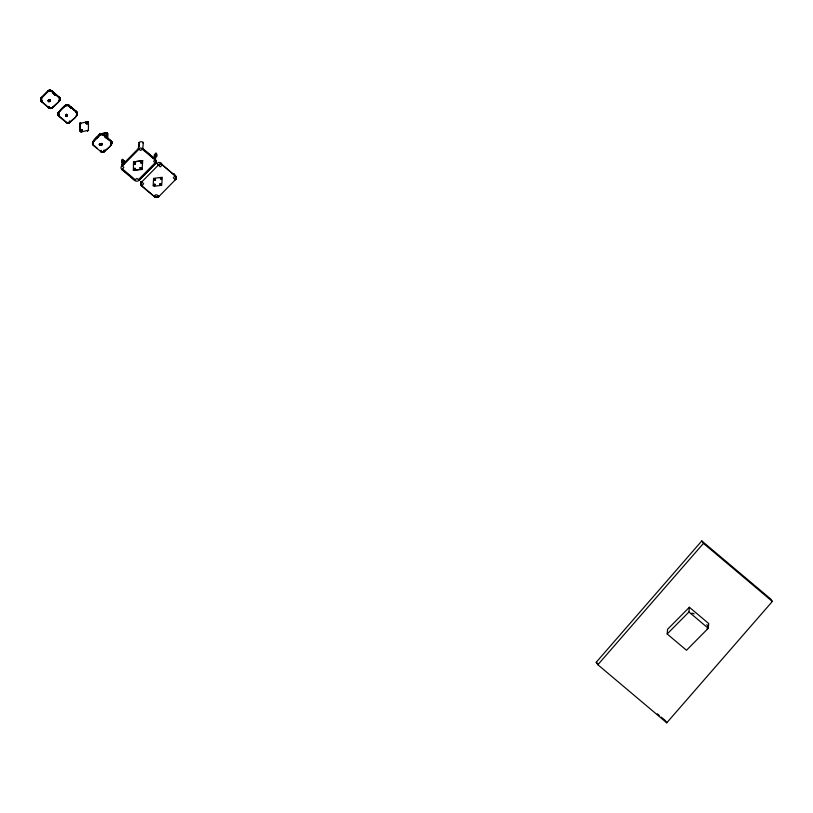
<?xml version="1.0" encoding="UTF-8"?>
<svg xmlns="http://www.w3.org/2000/svg" width="813" height="813" viewBox="0 0 813 813"><rect width="100%" height="100%" fill="white"/><g stroke="black" fill="none" stroke-linecap="round" stroke-linejoin="round"><path stroke-width="1.22" d="M99.511 144.927C104.023 144.684 100.761 142.631 100.263 144.145C99.532 145.547 102.011 145.71 101.991 144.358C102.357 143.24 100.456 146.828 101.869 144.47C101.747 143.545 102.651 144.338 99.176 144.247M106.249 132.824L99.633 134.267L98.698 135.151L99.44 134.125L106.056 132.682L107.743 133.566L105.934 132.702L107.59 133.749L106.605 132.814M140.324 168.586L140.07 167.976C143.464 166.98 138.769 170.069 141.574 168.616M161.137 185.151L159.968 185.049L161.248 185.344L161.238 184.185L161.228 185.242M133.373 170.324L133.525 161.919L142.692 160.639L142.112 169.48L133.373 170.324L138.83 169.5M153.19 185.577L153.596 178.362L162.275 177.295L161.696 185.323L154.013 186.279L153.21 185.771M66.32 122.092C65.192 122.397 68.394 123.657 69.42 122.712C71.239 119.796 79.837 116.137 76.229 111.818L69.186 105.893L67.083 105.243L65.06 106.036L58.719 112.428L57.926 114.47L58.953 116.462L66.737 122.804L68.617 122.987L70.243 122.133L68.16 123.017L65.955 122.296M80.07 130.995L79.816 123.342L87.855 121.818L88.454 122.946L88.404 130.334L81.402 131.828L79.928 130.415L80.589 131.635L82.022 131.808L80.07 130.995L81.209 131.889M101.137 151.858C99.389 150.09 102.296 153.332 103.861 151.848C105.954 149.186 114.338 145.232 110.781 140.944L103.739 135.009L101.635 134.358L99.613 135.151L93.271 141.543L92.479 143.596L93.505 145.578L101.29 151.929L103.17 152.102L104.796 151.259L102.712 152.143L100.507 151.421M54.959 95.101C53.312 91.412 55.152 94.593 55.579 94.745M54.938 95.06L54.725 93.393L55.071 94.349M81.971 129.745C82.398 130.913 80.426 131.676 81.209 129.734M106.899 138.251L106.899 138.047M54.796 94.176L53.201 92.397L55.081 94.481M105.243 136.269L105.741 137.021L104.379 136.086L106.351 136.797L107.468 138.556L106.818 138.586M49.766 100.009L48.394 100.202C51.686 98.729 45.924 102.723 49.359 99.908C51.087 100.345 49.085 102.448 49.949 100.151C49.491 100.314 50.691 101.33 49.674 100.019C47.306 99.989 51.554 100.111 48.658 100.263C48.282 103.261 51.798 99.664 49.41 100.477L50.111 100.406L49.359 100.406M65.609 115.69C67.743 112.601 67.174 118.129 67.052 114.552C68.892 116.066 64.501 116.279 66.219 116.137C68.475 116.289 66.056 113.21 67.438 115.151C66.93 113.861 67.194 117.265 67.357 114.968C66.991 113.779 64.837 115.131 65.823 116.025C68.759 115.375 66.026 113.881 67.438 115.07M99.41 144.501C101.188 142.123 103.485 145.314 100.273 145.019C99.542 143.749 101.899 143.088 101.971 144.247M106.269 136.716L106.838 137.743L106.117 136.574L104.471 136.096L106.269 136.716L106.412 137.773M97.194 138.332L97.55 137.631L97.174 138.525M59.44 100.568C58.922 101.971 61.138 98.759 58.953 97.265L51.768 91.229L49.461 90.71L47.784 91.473L41.443 97.865L40.67 100.07L41.768 101.92L40.823 100.263L41.239 98.454L47.886 91.696L49.542 90.965L51.656 91.463L58.831 97.489C62.52 101.249 54.146 104.653 53.008 107.092L51.504 108.383L49.085 108.027L41.676 101.899L40.711 99.593L41.27 97.631L47.825 90.985L49.502 90.223L51.361 90.497L59.451 97.265L60.02 98.922L59.4 101.046L52.713 107.712L50.884 108.454L48.719 107.824L42.581 102.143M58.272 115.07C60.101 118.18 56.798 113.962 58.363 112.458C60.965 110.527 64.745 102.377 69.359 105.517L76.27 111.34C80.162 115.456 71.605 120.192 69.989 122.265M49.38 99.958L48.353 101.015L48.821 100.07L49.623 99.938L48.211 100.375L49.939 100.243M67.357 115.263L66.686 115.04L67.306 114.989M101.219 145.283C100.863 145.08 103.342 143.677 100.345 145.121C102.956 142.509 100.446 143.21 100.162 144.816M101.879 144.623L99.491 145.1M55.101 94.684C53.384 91.198 53.516 93.81 53.678 92.53M104.664 151.279C106.3 149.257 114.684 144.521 110.822 140.456L103.424 134.856L106.869 137.834L105.853 137.011M107.763 138.749L107.905 134.003L106.635 132.793M106.076 137.468C106.91 135.984 106.3 139.114 105.751 136.513C107.57 138.566 106.554 136.828 104.989 136.797L106.107 136.614L106.655 137.793M50.833 90.802L49.502 90.223L49.38 90.985L48.993 90.334L49.044 91.056L49.166 90.284L51.158 90.914M58.14 114.775C58.465 110.121 64.339 106.493 67.814 104.806L77.225 112.844L76.513 112.773L77.276 113.159L76.331 115.883L76.503 115.375M97.001 148.007L93.546 145.1C89.969 143.545 96.605 135.771 99.532 134.785C104.389 131.371 106.086 139.745 110.659 141.167C112.794 141.777 110.334 146.706 111.452 143.982L110.853 143.251L111.168 144.368M67.306 115.487L66.788 115.548C66.9 116.198 66.981 116.168 65.985 116.066C65.711 115.842 68.78 115.476 66.788 115.456M106.31 137.265C106.178 138.18 106.676 136.31 106.086 137.783C107.936 137.671 102.875 135.182 105.761 136.34M135.304 162.651C135.995 165.893 132.783 161.502 135.212 162.671M140.812 183.474C141.604 180.395 140.293 186.268 140.923 182.945M54.603 94.349L55.05 94.704M82.418 130.07C80.822 131.239 83.566 128.84 80.894 129.917M87.702 122.844C85.772 123.261 88.536 122.326 86.422 123.485C86.036 120.659 89.43 124.277 86.524 123.617M49.471 101.158L50.071 100.954L49.512 100.985C51.747 99.288 47.804 103.647 48.597 100.284C47.469 100.812 50.914 99.42 48.465 100.162L49.664 100.04M66.564 116.117C66.016 116.066 67.093 116.381 65.731 115.893C66.249 112.987 67.936 115.121 65.741 114.724L66.646 114.481M71.473 107.387L70.274 106.93L71.839 107.733M80.009 123.505C80.477 121.493 79.227 128.606 80.426 130.934M141.249 168.84L141.594 168.454L140.476 168.738M47.906 91.371L48.526 91.097L47.784 91.473M65.182 105.924L66.107 104.948L65.701 105.873L65.65 105.162L68.485 105.781L68.942 105.223L68.932 106.025L68.485 104.989M99.918 134.46L100.355 134.775L99.653 134.673C99.034 136.127 101.564 134.419 99.918 134.46C99.156 137.011 89.491 143.545 93.424 144.988M54.979 94.369L54.898 94.989L54.004 92.834L54.888 94.704M81.473 131.096L82.459 130.324M79.898 124.064L80.111 123.342M140.629 183.138L140.629 183.128A3.1 3.008 -34.2 0 1 141.381 181.39L141.452 181.492A3.282 3.018 5.3 0 0 140.629 183.138L140.842 183.352A3.049 2.957 -34.2 0 0 141.045 184.287M97.296 137.814L97.824 137.641M141.543 162.61C140.781 160.202 140.639 164.49 141.584 162.244M155.1 185.222L154.988 184.338L154.937 185.486L154.206 184.988L154.887 184.785L154.988 185.445M155.151 184.734L154.257 184.815L154.927 184.307M66.564 114.491L65.599 115.619M99.46 145.192C103.586 144.308 100.822 145.679 100.345 145.06C100.04 142.173 103.769 144.501 99.308 144.368M134.48 162.458L133.993 162.996L135.11 162.498M154.785 178.921C151.391 180.212 157.6 181.319 154.917 178.85M40.741 99.745L40.894 100.578L40.823 98.485M40.67 100.07L41.006 98.038M40.996 100.507L41.138 101.168L40.863 100.212M40.823 98.81L41.178 97.763L41.91 97.784L41.178 97.763M41.046 98.383L42.093 97.56L41.493 97.377L41.544 98.078M41.219 101.412L42.052 100.385L41.646 101.808L41.168 100.792L41.798 100.04M47.703 91.107L48.414 91.188L47.825 90.985L47.764 91.808M48.038 91.269L48.374 90.599M47.825 90.985L48.424 91.31L48.526 90.517M48.831 90.385L48.729 91.168L48.993 90.334M49.115 90.771L49.502 90.223M49.329 90.253L49.542 90.965L49.674 90.202M49.634 90.69L49.918 90.599M49.806 90.68L50.02 90.192M49.979 90.68L50.193 90.202M50.152 90.68L50.365 90.213M48.943 107.936L49.298 106.503L48.719 107.824L50.132 108.434L52.144 108.149L53.008 107.092M50.538 90.243L50.325 90.7M49.085 108.027L48.628 107.235M49.156 108.099L49.044 107.529M49.308 108.18L51.991 108.22M50.995 90.853L50.873 90.314M51.666 90.66L51.514 91.371L51.514 90.578M51.91 91.33L51.321 90.985M51.473 91.076L51.951 90.843L51.92 91.666M51.676 108.342L51.88 107.804M52.459 107.916L52.886 107.204M52.591 107.814L52.764 107.306M59.349 97.133L58.81 97.316L59.451 97.265L59.288 97.967L59.349 97.133L58.617 97.093L59.786 97.824L59.776 99.928M59.786 97.824L58.617 97.093L59.115 96.889M58.353 115.212L58.495 115.863L58.211 112.743L58.963 112.702L58.78 113.383M59.339 100.69L59.4 101.046M58.231 115.558L58.089 114.623M58.241 113.078L59.186 112.336L58.546 112.184L58.099 113.373L58.099 115.263M59.857 98.617L59.634 97.54L58.973 97.55L59.552 97.397M59.268 101.076L59.623 100.294M58.77 111.94L58.404 112.804M59.451 100.812L59.949 98.282M58.536 115.487L59.237 114.836L58.8 116.249L59.146 114.714M65.65 105.162L66.158 105.67L66.605 104.816L66.656 105.548L66.778 104.786L67.164 105.497L67.469 104.755L67.499 105.517L67.296 104.755M67.601 105.263L67.814 104.806M67.774 105.284L67.642 104.775M68.272 105.416L68.15 104.877L68.007 105.609L68.942 105.223M66.981 122.865L69.156 122.793M69.196 106.229L69.044 105.792M69.461 122.651L70.04 121.869M69.603 122.57L69.4 121.137L69.857 122.458M70.121 122.245L70.284 121.645M76.9 114.857C76.707 117.001 77.296 112.519 76.392 111.452L73.19 109.379M76.392 111.452L75.894 111.655L76.778 112.438L75.782 111.554L76.27 111.34L76.107 112.052M76.615 115.253L76.676 115.609M76.351 111.93L77.083 113.027L76.087 111.869L76.625 111.696M77.276 113.159L76.554 113.19L77.286 113.647L76.381 112.367L77.062 112.387L76.32 112.235L76.91 112.092M92.652 144.379L93.363 143.058C91.513 143.972 93.637 146.076 92.763 141.858L93.922 141.249M92.702 142.011L93.454 141.96L92.652 142.163L93.414 142.092L92.601 142.316L93.373 142.224L92.57 142.468L93.353 142.366L92.631 143.322L92.916 141.574L93.739 141.462L93.099 141.31M93.048 145.1L92.906 144.338M99.521 135.761L99.572 134.673L99.593 135.486M100.009 134.856L100.599 134.612L99.735 135.049M100.151 134.765L100.345 134.206C106.056 133.789 101.229 135.812 100.66 134.074L101.442 134.318L100.619 134.552M100.304 134.684L100.863 134.48L100.202 134.277M101.158 133.932L101.371 134.643L101.503 133.881L102.54 133.952L102.397 134.694L102.367 133.921M101.462 134.369L101.747 134.287M101.635 134.358L101.849 133.871M101.808 134.358L102.021 133.881M101.981 134.369L102.194 133.901M100.975 151.787L101.371 150.344M102.662 134.48L103.038 134.115L103.749 135.344M103.637 134.43L103.485 135.141L102.702 134.003M103.454 134.826L102.784 134.47M102.032 152.112L103.17 152.102M103.779 134.531L103.597 134.917M103.708 151.909L104.592 150.994M103.82 151.909L103.566 150.466L104.003 151.767M104.125 151.757L104.318 151.188M111.808 142.123L111.086 142.031L111.584 142.661L111.727 141.808L111.025 141.757L111.808 142.123C112.479 146.37 109.857 141.442 111.676 141.655L110.334 140.679L110.903 141.056M111.178 140.812L110.639 140.995L111.279 140.944L111.117 141.645L111.178 140.812L110.446 140.781L110.944 140.568M111.462 141.218L110.873 141.36L111.544 141.36L111.432 142.204L111.025 141.177M155.903 160.811L155.649 163.535L139.074 180.273A3.1 2.856 5.3 0 1 134.694 180.425L122.021 169.744A3.1 2.856 5.3 0 1 121.798 165.72L122.387 159.358L124.247 160.954L124.165 161.817M122.021 169.744L122.57 168.921M122.397 165.893L122.956 159.846M123.769 164.521L124.115 160.811M133.525 161.919L142.692 160.639M134.308 163.82L135.293 163.789M133.993 163.057L134.358 162.468M135.466 163.759L134.491 163.647M134.47 169.013C135.588 167.529 134.775 169.754 134.531 168.24M135.171 169.145L135.243 168.23M134.694 180.425L131.106 177.071M121.798 165.72L138.373 148.982L138.962 142.621A3.1 2.856 5.3 0 1 143.342 142.468L142.753 148.83L155.415 159.5A3.1 2.856 5.3 0 1 155.649 163.535M139.206 146.736L139.429 144.318M139.074 180.273L155.679 163.24M140.822 162.885L140.71 162.021M140.649 162.681L140.903 161.848M140.771 162.224L141.533 162.417L140.903 162.61M141.381 162.874L141.503 162M141.35 167.844L141.594 168.169M142.112 169.48L141.34 169.256M174.958 176.055A3.1 3.008 -34.2 0 0 173.921 173.809L175.191 175.679A3.1 2.856 5.3 0 1 175.679 179.419L158.779 196.675L156.899 197.508L154.612 196.878L141.655 185.964L140.842 184.541L141.035 182.793M141.269 182.407L158.149 165.313A3.161 2.906 5.3 0 1 162.549 164.968L175.76 176.319A3.171 2.917 5.3 0 1 175.649 179.582A3.11 2.967 -9.7 0 0 175.212 175.689L173.372 177.823L175.344 179.785A3.161 2.906 5.3 0 0 175.212 175.649M141.238 185.466L141.137 185.303M141.594 185.892L141.31 185.354M141.726 186.025L141.787 185.364A3.049 2.957 -34.2 0 1 141.401 184.947M141.797 186.086L141.787 185.364M154.114 158.423L154.45 154.714L156.005 153.149A3.1 2.856 5.3 0 1 156.482 156.899M155.039 158.515L155.486 153.667M155.415 159.5L156.005 153.149M153.972 180.079C153.433 179.937 155.964 180.059 155.263 180.344M153.87 179.043L153.881 179.134M154.236 185.354L154.318 184.399M154.368 185.496L154.48 184.277M154.49 185.557L154.47 185.039M154.755 185.567L154.927 185.039M154.937 184.825L154.866 184.277M154.47 196.766L154.531 196.106M154.612 196.878L154.602 196.167M154.775 196.99L157.915 197.244M154.937 197.092L154.714 196.756A3.12 2.967 -9.7 0 0 158.799 196.34M158.352 165.13L158.444 164.887A3.1 2.856 5.3 0 1 162.539 164.978L160.161 166.848L156.919 163.525A3.1 3.008 -34.2 0 1 161.248 163.139L162.539 165.019L161.95 164.683A3.171 2.917 5.3 0 0 158.433 165.08L158.423 165.069A3.11 2.967 -9.7 0 1 162.539 165.009M158.189 196.939C159.846 196.736 155.293 192.275 154.48 196.583L141.818 185.903L143.637 183.758L141.594 181.716A44.959 2.886 41 0 1 141.452 181.502A3.1 2.845 5.3 0 0 140.842 183.352M158.84 196.614L158.86 196.431A3.181 2.927 5.3 0 1 155.029 196.97M159.968 185.049L159.846 184.033L161.208 184.155M161.076 184.144L160.161 183.85M667.168 633.977L667.615 629.252L689.383 607.26L708.712 623.551L708.265 628.276L686.497 650.258L667.168 633.977L688.946 611.996L689.383 607.26M70.609 107.001L71.829 107.743L70.294 107.021L71.27 107.275M106.757 137.671L106.086 137.783C107.885 137.285 103.83 135.11 106.777 137.549M54.004 93.576C54.938 93.759 54.745 93.739 54.817 93.536M71.94 108.444L72.225 108.393M97.377 137.763L97.743 137.621M100.416 145.283C101.991 144.643 100.365 146.635 100.416 143.962M141.584 168.657L141.533 167.996M80.192 123.088L79.694 123.485M88.109 122.072L86.31 121.625L87.946 121.899M98.973 134.521L98.698 135.151L99.725 134.236M140.801 183.565L140.781 184.185M52.459 91.899L55.05 94.084L54.319 92.916M106.645 137.306C103.464 134.785 106.625 137.133 105.802 136.899M65.67 114.765C67.916 113.911 63.993 116.249 66.473 114.501M81.625 130.781C79.745 130.558 82.875 129.856 81.351 130.507M81.3 130.243L80.782 130.334M86.818 123.474L86.798 122.712M48.414 100.619C47.134 100.029 49.684 101.95 49.43 101.239L48.363 101.483L49.42 101.574M66.31 116.178C65.07 116.615 66.676 113.322 66.381 114.735M101.554 143.749C100.954 142.956 99.054 146.238 100.944 143.698M101.34 144.582L101.991 144.358L101.239 144.155M155.385 180.232L154.287 180.151M105.619 137.041C103.708 134.846 108.007 137.58 105.151 136.889C105.975 137.133 105.67 135.517 105.954 137.011M86.3 121.706L87.55 121.645M82.428 130.497L80.914 130.751M87.723 123.271L86.198 123.525M65.883 116.005L65.944 114.745M87.194 121.706L87.855 121.818M54.959 93.861L53.231 92.438L54.136 92.773M70.304 107.153L70.375 107.733L71.554 107.489L70.518 107.092L71.717 107.651L70.385 106.95L71.138 107.174C73.007 107.631 69.339 107.804 70.985 107.143M76.463 113.739L77.255 113.972L76.503 113.607L77.215 114.115L76.94 115.202M70.355 107.601L71.392 107.438L70.294 106.97M141.137 167.793L140.141 167.59M101.269 143.667L100.04 144.053L100.273 145.019M54.695 93.404L54.024 93.81M87.672 122.052L88.241 122.265M72.174 108.342L71.94 107.865L72.235 108.424M105.619 136.96L106.147 136.594M49.369 101.554L48.587 101.595L49.613 101.401M106.147 137.824L106.716 137.519M160.12 184.958L159.866 183.992M65.65 115.659L65.67 115.751M70.284 107.509L71.798 107.682M105.903 136.818L104.613 136.045L105.162 136.127M104.989 136.797L106.239 137.041M48.333 100.731L48.78 101.544M54.349 93.922L54.146 92.824L53.16 93.109L53.79 93.048M105.243 136.838L106.137 136.818M107.529 135.446C106.036 133.464 108.017 137.824 106.635 134.338L107.397 135.598M70.711 107.346L71.503 107.479L70.457 107.346M54.095 94.034L53.963 92.875L54.888 93.688L53.231 92.438L54.481 93.586M100.182 144.623L100.345 145.049M58.831 97.489L58.993 96.777L58.506 97.001M110.659 141.167L110.822 140.456L110.334 140.679M66.077 114.714L66.31 114.552M71.005 107.672L70.497 107.428M100.934 143.86L101.534 143.637L100.223 143.881M96.859 138.301L97.336 137.976M82.326 130.741L81.026 130.893M54.207 94.084L54.817 93.627M135.385 164.043L135.456 162.946M71.138 107.56C70.782 106.94 71.666 107.519 70.436 107.672M48.902 107.438L49.42 106.584M111.635 142.143L111.096 142.173M134.165 163.708L134.236 162.671M54.258 93.912L54.837 93.637M59.928 98.932L59.959 99.725M70.812 107.712L70.69 107.723M54.034 93.932L54.024 93.332M41.361 101.056L41.87 100.162L41.168 100.792M140.364 168.799L140.08 167.813M81.585 129.846L81.087 129.978M154.45 154.714L154.511 155.72M596.203 662.28L701.782 540.93L770.683 598.998L772.35 601.447L666.772 722.808L597.87 664.739L596.203 662.28L598.144 663.916M597.87 664.739L703.448 543.379L701.782 540.93M87.509 123.647L86.513 123.81M81.94 130.964L81.717 129.826M88.343 130.405L87.408 130.72L88.495 130.171M67.113 114.704L66.453 114.785L67.205 114.724M80.629 123.667L80.081 123.922L81.097 123.647M101.666 143.83L101.005 143.901M41.473 101.188L42.154 100.487M87.184 123.495L86.605 123.515M142.824 142.986L143.342 142.468M138.403 148.677L121.818 165.415L123.779 167.397L122.56 169.043L135.232 179.724L136.899 178.454L139.094 179.978M122.387 166.015L138.982 149.155M138.515 179.612L155.09 162.874L153.687 161.309L154.917 159.846L142.245 149.165L140.679 150.446L138.962 149.277M65.04 106.371L64.979 105.66L65.802 105.66L65.365 105.344M99.42 135.253L100.355 134.775M69.227 105.405L68.749 105.619M87.855 130.598L87.408 130.72M53.252 92.956L54.237 93.343M101.767 143.921L101.076 143.952M105.365 136.838L106.025 136.604M67.316 114.836L66.636 114.968M48.943 100.019L48.617 100.101M105.609 136.655L105.649 136.879M92.692 143.891L93.444 143.332L92.641 143.738M66.168 114.643L66.869 114.572L66.148 114.653M88.139 130.588L87.448 130.791M106.473 134.562L107.225 135.69M87.448 123.698L86.818 123.8M48.323 101.056L48.445 101.34M101.899 144.46L99.471 144.663M82.011 131.005L81.31 131.066M100.782 143.749L101.493 143.718M76.473 112.052L76.727 111.818M53.394 93.058L53.932 93.038M59.715 97.682L59.41 97.743M92.53 143.108L93.332 142.783M58.719 97.204L59.237 97.011M57.987 113.505L58.902 112.834L58.211 112.743M49.512 100.812L50.02 100.873M106.3 134.643L107.346 135.639M49.39 101.31L49.339 101.381M66.666 115.873L66.737 115.72M110.731 141.106L111.279 140.944M48.861 101.564L48.841 101.584M86.554 122.367L87.408 122.417M101.29 144.836L101.869 144.714L101.34 144.673M86.778 122.641L86.076 123.017M70.325 107.794L71.077 107.682M80.406 131.482L80.944 131.564M105.507 136.482L104.501 136.096L106.239 136.686L105.151 136.889M54.227 92.936L53.221 93.058M59.044 97.672L59.634 97.54M53.16 93.109L54.024 92.855L53.201 92.631M54.075 93.139L54.136 93.2M53.78 92.956C54.166 92.834 53.902 92.753 53.871 92.763M71.168 107.407L70.335 106.95M53.373 92.987L53.638 92.723M54.766 94.511L55.355 94.389M71.097 107.468L70.304 107.407M53.119 92.926L53.678 92.794M86.31 121.625L87.337 121.564M79.816 123.342L80.467 123.058M86.402 122.448L87.174 122.316L86.625 122.346M86.137 122.763L87.53 122.539M86.839 122.641L87.631 122.682M86.076 123.109L86.595 122.956M86.076 123.2L86.615 123.22M87.072 123.149L87.723 122.926M86.127 123.373L86.717 123.393M87.032 123.342L87.743 123.098M81.188 129.633L81.727 129.511M80.853 129.999L82.245 129.765M80.802 130.161L82.347 129.907M81.778 130.375L82.448 130.243M80.833 130.598L81.432 130.619M82.225 130.873L81.524 131.025M80.883 131.797L81.442 131.899M105.284 136.645L105.853 136.533L105.365 136.35M106.046 137.854L106.777 137.773M104.542 151.391L104.288 149.978L104.714 150.883M49.105 100.172L49.725 100.07M70.894 107.509L71.717 107.651M106.229 137.61L106.727 137.458M58.15 112.885L58.902 112.834M70.507 107.052L70.914 107.611M106.594 138.2L107.468 138.556M58.546 112.184L59.268 112.224M53.221 92.408L53.343 92.489M54.339 92.956L53.292 92.418M58.963 112.702L58.363 112.458M93.515 141.828L92.916 141.574M106.005 136.625L106.401 136.909M41.91 97.784L41.382 97.499M110.985 141.614L111.727 141.808M54.644 93.647L54.735 93.922M48.089 90.782L48.475 91.005M65.497 105.243L66.046 105.487M76.544 113.048L77.296 113.485M703.448 543.379L772.35 601.447M138.962 142.621L139.541 143.108M142.773 148.525L155.446 159.206M161.95 164.683L175.76 176.319M150.405 155.913L153.118 158.2M688.946 611.996L708.265 628.276M69.735 106.462L71.463 107.916M58.993 115.974L65.04 121.066M122.052 169.45L129.297 175.547M657.341 713.814L659.282 715.45M661.223 717.086L665.105 720.359L666.772 722.808M100.345 134.206L101.147 134.379M111.452 143.982L110.771 143.373L111.269 144.247M53.821 92.621L54.725 93.444M141.675 181.817A3.181 2.927 5.3 0 0 141.34 185.435L141.675 185.781A3.12 2.967 -9.7 0 1 141.604 181.716M105.873 134.521L106.96 135.669M58.678 100.019L59.227 100.812M69.278 121.218L69.766 122.062M104.176 151.269L103.698 150.405L104.023 151.35M158.23 196.35A3.1 3.008 -34.2 0 1 157.305 196.868A3.282 3.018 5.3 0 0 158.362 196.37M158.322 196.319A3.1 2.856 5.3 0 1 157.346 196.705M155.71 196.705A3.059 2.957 -34.2 0 1 154.826 196.329M138.373 148.982A3.1 2.856 5.3 0 1 142.753 148.83M121.767 162.194A3.1 2.856 5.3 0 1 122.387 159.358M706.802 624.628A3.1 3.008 -34.2 0 1 707.076 628.906M691.426 613.337A3.1 3.008 -34.2 0 1 694.129 613.947M160.395 178.83L161.32 178.941L160.395 178.83M111.605 143.606L110.964 142.997L111.605 143.606M111.757 142.61L111.096 142.305L111.848 142.6M77.235 113.647L76.544 113.322L77.286 113.647M111.788 142.773L111.096 142.448L111.838 142.763M77.245 113.81L76.524 113.464L77.276 113.8M111.798 142.925L111.076 142.59L111.828 142.925M111.808 143.088L111.056 142.722L111.798 143.078M111.798 143.251L111.015 142.864L111.767 143.24M93.343 142.925L92.489 143.271L93.343 142.925M50.081 100.548L49.502 100.721L50.091 100.629M101.737 144.826L101.696 144.846M101.889 144.247L101.33 144.409L101.889 144.318M67.327 115.06L66.757 115.202L67.357 115.111M50.03 100.426L49.451 100.558L50.05 100.497M107.346 138.301L106.716 138.383L107.346 138.301"/></g></svg>
